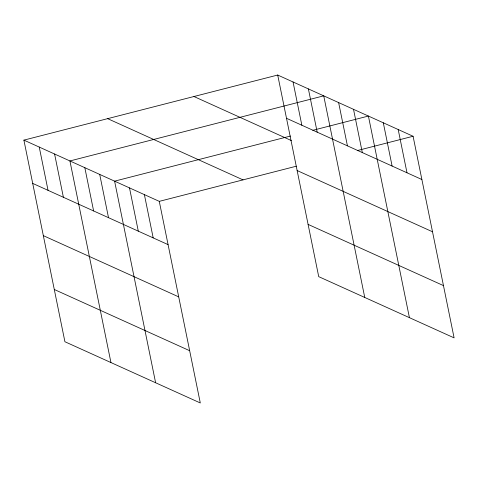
<?xml version="1.0" encoding="UTF-8"?>
<svg xmlns="http://www.w3.org/2000/svg" width="478" height="478" viewBox="0 0 478 478"><rect width="100%" height="100%" fill="white"/><g stroke="black" fill="none" stroke-linecap="round" stroke-linejoin="round"><path stroke-width="0.72" d="M23.9 140.132L159.276 201.358L200.294 402.966L64.918 341.74L23.9 140.132L277.706 75.034L413.082 136.26L454.1 337.868L318.724 276.643L277.706 75.034M290.427 136.057L114.601 181.156L155.619 382.764M312.809 130.315L368.407 116.052L409.425 317.661M159.276 201.358L296.246 166.225M357.484 150.522L413.082 136.26M286.507 118.293L421.883 179.519M193.949 96.514L291.419 140.598M297.137 170.55L432.512 231.776M107.658 118.652L243.033 179.877M308.089 224.385L443.47 285.611M32.701 183.397L168.077 244.622M43.331 235.648L178.712 296.874M54.289 289.489L189.664 350.715M398.192 129.526L406.993 172.785M383.302 122.792L392.103 166.051M353.517 109.319L362.318 152.584M338.627 102.585L347.428 145.844M364.75 297.459L323.731 95.851L69.925 160.949L110.944 362.557M308.388 88.908L317.195 132.173M293.05 81.971L301.851 125.23M144.386 194.624L153.187 237.889M129.496 187.89L138.297 231.149M99.711 174.422L108.512 217.681M84.821 167.682L93.622 210.947M54.588 154.012L63.389 197.271M39.244 147.069L48.045 190.334"/></g></svg>
